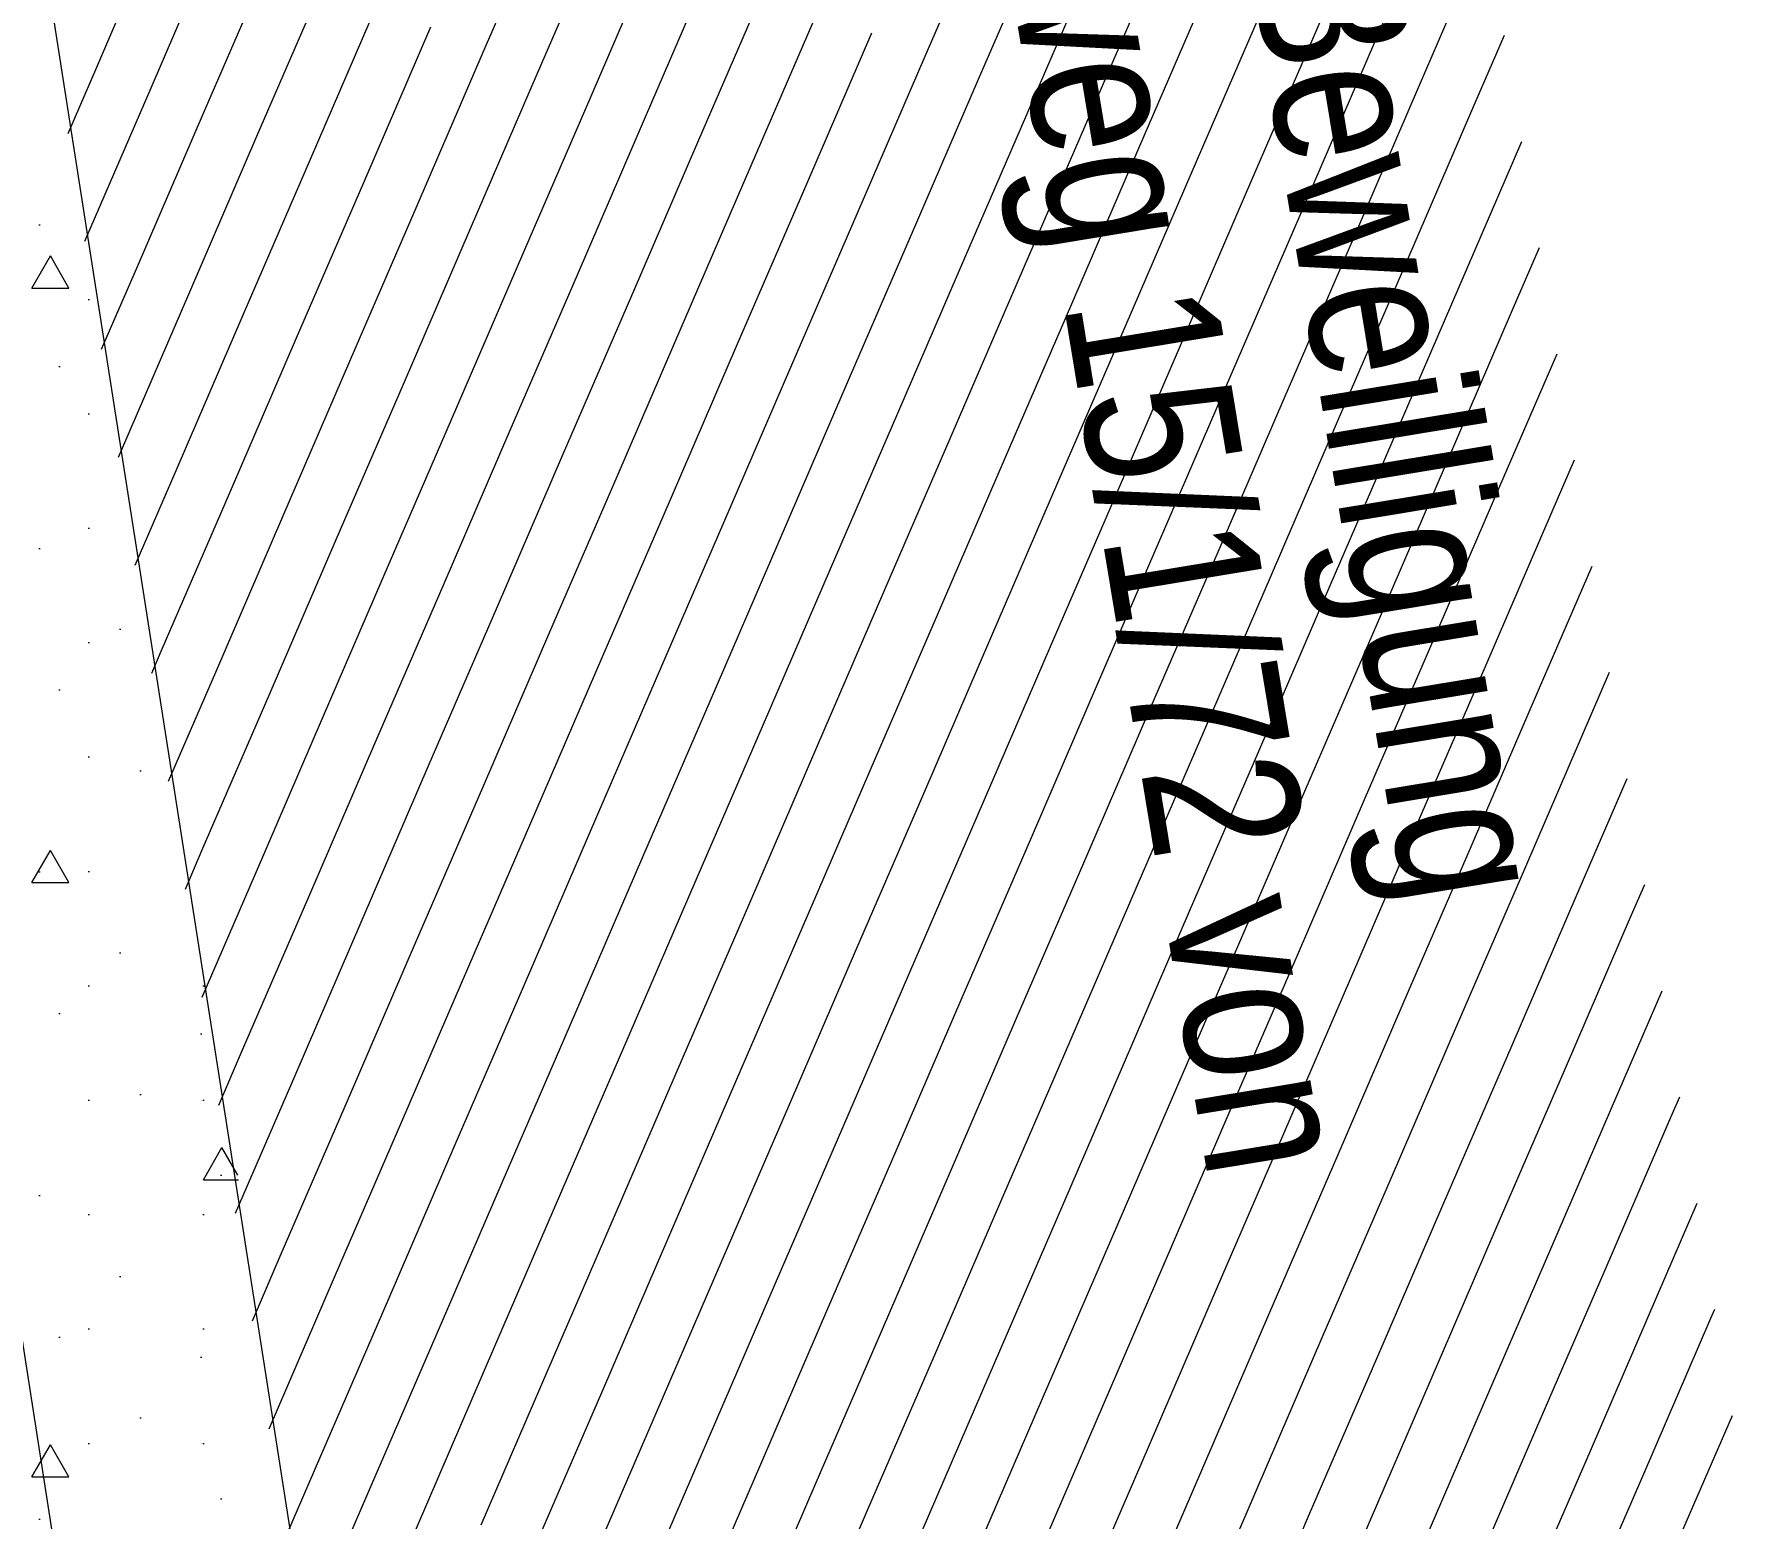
# Model space of a CAD drawing. Header units: millimetres. Extents: x 12535370 to 12566104, y 356204400 to 356234587.
# Drawn here: x 12556196 to 12558424, y 356214340 to 356216286 of the extents above; entities that cross this region are included whole.
import ezdxf
from ezdxf.enums import TextEntityAlignment as Align

# ---------------------------------------------------------------- set-up
doc = ezdxf.new("R2010")
doc.units = ezdxf.units.MM
doc.header["$MEASUREMENT"] = 0
doc.linetypes.add('Dot & Dashed', pattern=[6702.78, 3527.78, -1763.89, 0, -1411.11])
doc.layers.add('New_035 Decken', color=7, linetype='Continuous')
doc.layers.add('New_290 Raster _ Achsen', color=7, linetype='Continuous')
for name, color, linetype, lineweight in [('New_035 Decken_Pen_No__1', 7, 'Continuous', 13), ('New_255 Plangrafiken_Pen_No__1', 7, 'Continuous', 13), ('New_255 Plangrafiken_Pen_No__39', 8, 'Continuous', 13), ('New_290 Raster _ Achsen_Pen_No__108', 7, 'Continuous', 13)]:
    doc.layers.add(name, color=color, linetype=linetype, lineweight=lineweight)
doc.styles.add('GENERATED_STYLE_1', font='arial.ttf')
doc.styles.add('GENERATED_STYLE_2', font='arial.ttf', dxfattribs={"width": 0.8})

# ---------------------------------------------------------------- blocks, each defined once
blk = doc.blocks.new('Slab_1', base_point=(12543125.7, 356224199.6))
at = {"layer": 'New_035 Decken_Pen_No__1', "color": 7, "linetype": 'Continuous', "lineweight": 13, "flags": 128}
blk.add_lwpolyline([(12543125.7, 356224199.6), (12540594.4, 356217796.1), (12557109.9, 356210638.6), (12555849.5, 356218685.3), (12550386.1, 356221050.3), (12550289.5, 356221565.4), (12549847.3, 356224376.9), (12547550.8, 356225368.9), (12546427.5, 356222768.6)], close=True, dxfattribs=at)
blk = doc.blocks.new('*X12', base_point=(12240439.2, 356160438.4))
at = {"layer": 'New_255 Plangrafiken_Pen_No__39', "color": 8, "linetype": 'Continuous', "lineweight": 13}
for p, q in [((12556874.5, 356216468.7), (12556786.4, 356216264.8)), ((12556874.5, 356216468.7), (12556786.4, 356216264.8)), ((12557961.3, 356216483.1), (12557873.3, 356216279.2)), ((12557961.3, 356216483.1), (12557873.3, 356216279.2)), ((12556366, 356216446.3), (12556278, 356216242.4)), ((12556366, 356216446.3), (12556278, 356216242.4)), ((12557452.9, 356216460.7), (12557364.8, 356216256.8)), ((12557452.9, 356216460.7), (12557364.8, 356216256.8)), ((12558031.4, 356216452.8), (12557943.3, 356216248.9)), ((12558031.4, 356216452.8), (12557943.3, 356216248.9)), ((12556944.5, 356216438.4), (12556856.4, 356216234.5)), ((12556944.5, 356216438.4), (12556856.4, 356216234.5)), ((12557523, 356216430.5), (12557434.9, 356216226.6)), ((12557523, 356216430.5), (12557434.9, 356216226.6)), ((12558101.4, 356216422.6), (12558013.4, 356216218.6)), ((12558101.4, 356216422.6), (12558013.4, 356216218.6)), ((12556436.1, 356216416.1), (12556348, 356216212.2)), ((12556436.1, 356216416.1), (12556348, 356216212.2)), ((12557014.6, 356216408.1), (12556926.5, 356216204.2)), ((12557014.6, 356216408.1), (12556926.5, 356216204.2)), ((12557593, 356216400.2), (12557505, 356216196.3)), ((12557593, 356216400.2), (12557505, 356216196.3)), ((12556506.2, 356216385.8), (12556418.1, 356216181.9)), ((12556506.2, 356216385.8), (12556418.1, 356216181.9)), ((12557084.6, 356216377.9), (12556996.5, 356216174)), ((12557084.6, 356216377.9), (12556996.5, 356216174)), ((12556576.2, 356216355.5), (12556488.1, 356216151.6)), ((12556576.2, 356216355.5), (12556488.1, 356216151.6)), ((12557663.1, 356216370), (12557575, 356216166)), ((12557663.1, 356216370), (12557575, 356216166)), ((12557154.7, 356216347.6), (12557066.6, 356216143.7)), ((12557154.7, 356216347.6), (12557066.6, 356216143.7)), ((12557733.1, 356216339.7), (12557645.1, 356216135.8)), ((12557733.1, 356216339.7), (12557645.1, 356216135.8)), ((12556646.3, 356216325.3), (12556558.2, 356216121.4)), ((12556646.3, 356216325.3), (12556558.2, 356216121.4)), ((12557224.7, 356216317.4), (12557136.6, 356216113.4)), ((12557224.7, 356216317.4), (12557136.6, 356216113.4)), ((12556716.3, 356216295), (12556628.2, 356216091.1)), ((12556716.3, 356216295), (12556628.2, 356216091.1)), ((12557803.2, 356216309.4), (12557715.1, 356216105.5)), ((12557803.2, 356216309.4), (12557715.1, 356216105.5)), ((12557294.8, 356216287.1), (12557206.7, 356216083.2)), ((12557294.8, 356216287.1), (12557206.7, 356216083.2)), ((12557873.3, 356216279.2), (12557785.2, 356216075.3)), ((12557873.3, 356216279.2), (12557785.2, 356216075.3)), ((12558124.7, 356216284), (12558083.4, 356216188.4)), ((12558124.7, 356216284), (12558083.4, 356216188.4)), ((12556786.4, 356216264.8), (12556698.3, 356216060.8)), ((12556786.4, 356216264.8), (12556698.3, 356216060.8)), ((12557364.8, 356216256.8), (12557276.8, 356216052.9)), ((12557364.8, 356216256.8), (12557276.8, 356216052.9)), ((12557943.3, 356216248.9), (12557855.2, 356216045)), ((12557943.3, 356216248.9), (12557855.2, 356216045)), ((12556278, 356216242.4), (12556240.4, 356216155.4)), ((12556278, 356216242.4), (12556240.4, 356216155.4)), ((12556856.4, 356216234.5), (12556768.3, 356216030.6)), ((12556856.4, 356216234.5), (12556768.3, 356216030.6)), ((12557434.9, 356216226.6), (12557346.8, 356216022.7)), ((12557434.9, 356216226.6), (12557346.8, 356216022.7)), ((12556348, 356216212.2), (12556262.4, 356216013.9)), ((12556348, 356216212.2), (12556262.4, 356216013.9)), ((12556926.5, 356216204.2), (12556838.4, 356216000.3)), ((12556926.5, 356216204.2), (12556838.4, 356216000.3)), ((12558013.4, 356216218.6), (12557925.3, 356216014.7)), ((12558013.4, 356216218.6), (12557925.3, 356216014.7)), ((12556418.1, 356216181.9), (12556330, 356215978)), ((12556418.1, 356216181.9), (12556330, 356215978)), ((12557505, 356216196.3), (12557416.9, 356215992.4)), ((12557505, 356216196.3), (12557416.9, 356215992.4)), ((12558083.4, 356216188.4), (12557995.3, 356215984.5)), ((12558083.4, 356216188.4), (12557995.3, 356215984.5)), ((12556996.5, 356216174), (12556908.5, 356215970.1)), ((12556996.5, 356216174), (12556908.5, 356215970.1)), ((12557575, 356216166), (12557486.9, 356215962.1)), ((12557575, 356216166), (12557486.9, 356215962.1)), ((12556488.1, 356216151.6), (12556400, 356215947.7)), ((12556488.1, 356216151.6), (12556400, 356215947.7)), ((12557066.6, 356216143.7), (12556978.5, 356215939.8)), ((12557066.6, 356216143.7), (12556978.5, 356215939.8)), ((12557645.1, 356216135.8), (12557557, 356215931.9)), ((12557645.1, 356216135.8), (12557557, 356215931.9)), ((12558147.7, 356216144.8), (12558065.4, 356215954.2)), ((12558147.7, 356216144.8), (12558065.4, 356215954.2)), ((12556558.2, 356216121.4), (12556470.1, 356215917.5)), ((12556558.2, 356216121.4), (12556470.1, 356215917.5)), ((12557136.6, 356216113.4), (12557048.6, 356215909.5)), ((12557136.6, 356216113.4), (12557048.6, 356215909.5)), ((12556628.2, 356216091.1), (12556540.1, 356215887.2)), ((12556628.2, 356216091.1), (12556540.1, 356215887.2)), ((12557715.1, 356216105.5), (12557627, 356215901.6)), ((12557715.1, 356216105.5), (12557627, 356215901.6)), ((12557206.7, 356216083.2), (12557118.6, 356215879.3)), ((12557206.7, 356216083.2), (12557118.6, 356215879.3)), ((12557785.2, 356216075.3), (12557697.1, 356215871.3)), ((12557785.2, 356216075.3), (12557697.1, 356215871.3)), ((12556698.3, 356216060.8), (12556610.2, 356215856.9)), ((12556698.3, 356216060.8), (12556610.2, 356215856.9)), ((12557276.8, 356216052.9), (12557188.7, 356215849)), ((12557276.8, 356216052.9), (12557188.7, 356215849)), ((12557855.2, 356216045), (12557767.1, 356215841.1)), ((12557855.2, 356216045), (12557767.1, 356215841.1)), ((12556768.3, 356216030.6), (12556680.3, 356215826.7)), ((12556768.3, 356216030.6), (12556680.3, 356215826.7)), ((12557346.8, 356216022.7), (12557258.7, 356215818.7)), ((12557346.8, 356216022.7), (12557258.7, 356215818.7)), ((12556838.4, 356216000.3), (12556750.3, 356215796.4)), ((12556838.4, 356216000.3), (12556750.3, 356215796.4)), ((12557925.3, 356216014.7), (12557837.2, 356215810.8)), ((12557925.3, 356216014.7), (12557837.2, 356215810.8)), ((12558170.7, 356216005.6), (12558135.4, 356215923.9)), ((12558170.7, 356216005.6), (12558135.4, 356215923.9)), ((12556330, 356215978), (12556284.3, 356215872.3)), ((12556330, 356215978), (12556284.3, 356215872.3)), ((12557416.9, 356215992.4), (12557328.8, 356215788.5)), ((12557416.9, 356215992.4), (12557328.8, 356215788.5)), ((12557995.3, 356215984.5), (12557907.2, 356215780.6)), ((12557995.3, 356215984.5), (12557907.2, 356215780.6)), ((12556908.5, 356215970.1), (12556820.4, 356215766.1)), ((12556908.5, 356215970.1), (12556820.4, 356215766.1)), ((12557486.9, 356215962.1), (12557398.8, 356215758.2)), ((12557486.9, 356215962.1), (12557398.8, 356215758.2)), ((12556400, 356215947.7), (12556312, 356215743.8)), ((12556400, 356215947.7), (12556312, 356215743.8)), ((12556978.5, 356215939.8), (12556890.4, 356215735.9)), ((12556978.5, 356215939.8), (12556890.4, 356215735.9)), ((12558065.4, 356215954.2), (12557977.3, 356215750.3)), ((12558065.4, 356215954.2), (12557977.3, 356215750.3)), ((12556470.1, 356215917.5), (12556382, 356215713.5)), ((12556470.1, 356215917.5), (12556382, 356215713.5)), ((12557557, 356215931.9), (12557468.9, 356215728)), ((12557557, 356215931.9), (12557468.9, 356215728)), ((12558135.4, 356215923.9), (12558047.4, 356215720)), ((12558135.4, 356215923.9), (12558047.4, 356215720)), ((12557048.6, 356215909.5), (12556960.5, 356215705.6)), ((12557048.6, 356215909.5), (12556960.5, 356215705.6)), ((12557627, 356215901.6), (12557538.9, 356215697.7)), ((12557627, 356215901.6), (12557538.9, 356215697.7)), ((12556540.1, 356215887.2), (12556452.1, 356215683.3)), ((12556540.1, 356215887.2), (12556452.1, 356215683.3)), ((12557118.6, 356215879.3), (12557030.5, 356215675.4)), ((12557118.6, 356215879.3), (12557030.5, 356215675.4)), ((12557697.1, 356215871.3), (12557609, 356215667.4)), ((12557697.1, 356215871.3), (12557609, 356215667.4)), ((12558193.7, 356215866.4), (12558117.4, 356215689.8)), ((12558193.7, 356215866.4), (12558117.4, 356215689.8)), ((12556610.2, 356215856.9), (12556522.1, 356215653)), ((12556610.2, 356215856.9), (12556522.1, 356215653)), ((12557188.7, 356215849), (12557100.6, 356215645.1)), ((12557188.7, 356215849), (12557100.6, 356215645.1)), ((12556680.3, 356215826.7), (12556592.2, 356215622.8)), ((12556680.3, 356215826.7), (12556592.2, 356215622.8)), ((12557767.1, 356215841.1), (12557679.1, 356215637.2)), ((12557767.1, 356215841.1), (12557679.1, 356215637.2)), ((12557258.7, 356215818.7), (12557170.6, 356215614.8)), ((12557258.7, 356215818.7), (12557170.6, 356215614.8)), ((12557837.2, 356215810.8), (12557749.1, 356215606.9)), ((12557837.2, 356215810.8), (12557749.1, 356215606.9)), ((12556750.3, 356215796.4), (12556662.2, 356215592.5)), ((12556750.3, 356215796.4), (12556662.2, 356215592.5)), ((12557328.8, 356215788.5), (12557240.7, 356215584.6)), ((12557328.8, 356215788.5), (12557240.7, 356215584.6)), ((12557907.2, 356215780.6), (12557819.2, 356215576.6)), ((12557907.2, 356215780.6), (12557819.2, 356215576.6)), ((12556820.4, 356215766.1), (12556732.3, 356215562.2)), ((12556820.4, 356215766.1), (12556732.3, 356215562.2)), ((12557398.8, 356215758.2), (12557310.7, 356215554.3)), ((12557398.8, 356215758.2), (12557310.7, 356215554.3)), ((12556312, 356215743.8), (12556306.3, 356215730.7)), ((12556312, 356215743.8), (12556306.3, 356215730.7)), ((12556890.4, 356215735.9), (12556802.3, 356215532)), ((12556890.4, 356215735.9), (12556802.3, 356215532)), ((12557977.3, 356215750.3), (12557889.2, 356215546.4)), ((12557977.3, 356215750.3), (12557889.2, 356215546.4)), ((12556382, 356215713.5), (12556328.3, 356215589.2)), ((12556382, 356215713.5), (12556328.3, 356215589.2)), ((12557468.9, 356215728), (12557380.8, 356215524)), ((12557468.9, 356215728), (12557380.8, 356215524)), ((12558047.4, 356215720), (12557959.3, 356215516.1)), ((12558047.4, 356215720), (12557959.3, 356215516.1)), ((12558216.7, 356215727.2), (12558187.5, 356215659.5)), ((12558216.7, 356215727.2), (12558187.5, 356215659.5)), ((12556960.5, 356215705.6), (12556872.4, 356215501.7)), ((12556960.5, 356215705.6), (12556872.4, 356215501.7)), ((12557538.9, 356215697.7), (12557450.9, 356215493.8)), ((12557538.9, 356215697.7), (12557450.9, 356215493.8)), ((12558117.4, 356215689.8), (12558029.3, 356215485.9)), ((12558117.4, 356215689.8), (12558029.3, 356215485.9)), ((12556452.1, 356215683.3), (12556364, 356215479.4)), ((12556452.1, 356215683.3), (12556364, 356215479.4)), ((12557030.5, 356215675.4), (12556942.4, 356215471.4)), ((12557030.5, 356215675.4), (12556942.4, 356215471.4)), ((12557609, 356215667.4), (12557520.9, 356215463.5)), ((12557609, 356215667.4), (12557520.9, 356215463.5)), ((12556522.1, 356215653), (12556434, 356215449.1)), ((12556522.1, 356215653), (12556434, 356215449.1)), ((12557100.6, 356215645.1), (12557012.5, 356215441.2)), ((12557100.6, 356215645.1), (12557012.5, 356215441.2)), ((12558187.5, 356215659.5), (12558099.4, 356215455.6)), ((12558187.5, 356215659.5), (12558099.4, 356215455.6)), ((12556592.2, 356215622.8), (12556504.1, 356215418.8)), ((12556592.2, 356215622.8), (12556504.1, 356215418.8)), ((12557679.1, 356215637.2), (12557591, 356215433.3)), ((12557679.1, 356215637.2), (12557591, 356215433.3)), ((12557170.6, 356215614.8), (12557082.6, 356215410.9)), ((12557170.6, 356215614.8), (12557082.6, 356215410.9)), ((12557749.1, 356215606.9), (12557661, 356215403)), ((12557749.1, 356215606.9), (12557661, 356215403)), ((12556662.2, 356215592.5), (12556574.1, 356215388.6)), ((12556662.2, 356215592.5), (12556574.1, 356215388.6)), ((12557240.7, 356215584.6), (12557152.6, 356215380.7)), ((12557240.7, 356215584.6), (12557152.6, 356215380.7)), ((12557819.2, 356215576.6), (12557731.1, 356215372.7)), ((12557819.2, 356215576.6), (12557731.1, 356215372.7)), ((12558239.7, 356215588), (12558169.4, 356215425.3)), ((12558239.7, 356215588), (12558169.4, 356215425.3)), ((12556732.3, 356215562.2), (12556644.2, 356215358.3)), ((12556732.3, 356215562.2), (12556644.2, 356215358.3)), ((12557310.7, 356215554.3), (12557222.7, 356215350.4)), ((12557310.7, 356215554.3), (12557222.7, 356215350.4)), ((12556802.3, 356215532), (12556714.2, 356215328.1)), ((12556802.3, 356215532), (12556714.2, 356215328.1)), ((12557889.2, 356215546.4), (12557801.1, 356215342.5)), ((12557889.2, 356215546.4), (12557801.1, 356215342.5)), ((12557380.8, 356215524), (12557292.7, 356215320.1)), ((12557380.8, 356215524), (12557292.7, 356215320.1)), ((12557959.3, 356215516.1), (12557871.2, 356215312.2)), ((12557959.3, 356215516.1), (12557871.2, 356215312.2)), ((12556872.4, 356215501.7), (12556784.3, 356215297.8)), ((12556872.4, 356215501.7), (12556784.3, 356215297.8)), ((12557450.9, 356215493.8), (12557362.8, 356215289.9)), ((12557450.9, 356215493.8), (12557362.8, 356215289.9)), ((12556364, 356215479.4), (12556350.2, 356215447.6)), ((12556364, 356215479.4), (12556350.2, 356215447.6)), ((12556942.4, 356215471.4), (12556854.4, 356215267.5)), ((12556942.4, 356215471.4), (12556854.4, 356215267.5)), ((12558029.3, 356215485.9), (12557941.2, 356215281.9)), ((12558029.3, 356215485.9), (12557941.2, 356215281.9)), ((12556434, 356215449.1), (12556372.2, 356215306)), ((12556434, 356215449.1), (12556372.2, 356215306)), ((12557520.9, 356215463.5), (12557432.8, 356215259.6)), ((12557520.9, 356215463.5), (12557432.8, 356215259.6)), ((12558099.4, 356215455.6), (12558011.3, 356215251.7)), ((12558099.4, 356215455.6), (12558011.3, 356215251.7)), ((12558262.7, 356215448.8), (12558239.5, 356215395.1)), ((12558262.7, 356215448.8), (12558239.5, 356215395.1)), ((12557012.5, 356215441.2), (12556924.4, 356215237.3)), ((12557012.5, 356215441.2), (12556924.4, 356215237.3)), ((12557591, 356215433.3), (12557502.9, 356215229.3)), ((12557591, 356215433.3), (12557502.9, 356215229.3)), ((12558169.4, 356215425.3), (12558081.3, 356215221.4)), ((12558169.4, 356215425.3), (12558081.3, 356215221.4)), ((12556504.1, 356215418.8), (12556416, 356215214.9)), ((12556504.1, 356215418.8), (12556416, 356215214.9)), ((12557082.6, 356215410.9), (12556994.5, 356215207)), ((12557082.6, 356215410.9), (12556994.5, 356215207)), ((12557661, 356215403), (12557572.9, 356215199.1)), ((12557661, 356215403), (12557572.9, 356215199.1)), ((12556574.1, 356215388.6), (12556486.1, 356215184.7)), ((12556574.1, 356215388.6), (12556486.1, 356215184.7)), ((12557152.6, 356215380.7), (12557064.5, 356215176.7)), ((12557152.6, 356215380.7), (12557064.5, 356215176.7)), ((12558239.5, 356215395.1), (12558151.4, 356215191.2)), ((12558239.5, 356215395.1), (12558151.4, 356215191.2)), ((12556644.2, 356215358.3), (12556556.1, 356215154.4)), ((12556644.2, 356215358.3), (12556556.1, 356215154.4)), ((12557731.1, 356215372.7), (12557643, 356215168.8)), ((12557731.1, 356215372.7), (12557643, 356215168.8)), ((12557222.7, 356215350.4), (12557134.6, 356215146.5)), ((12557222.7, 356215350.4), (12557134.6, 356215146.5)), ((12557801.1, 356215342.5), (12557713, 356215138.6)), ((12557801.1, 356215342.5), (12557713, 356215138.6)), ((12556714.2, 356215328.1), (12556626.2, 356215124.2)), ((12556714.2, 356215328.1), (12556626.2, 356215124.2)), ((12557292.7, 356215320.1), (12557204.6, 356215116.2)), ((12557292.7, 356215320.1), (12557204.6, 356215116.2)), ((12557871.2, 356215312.2), (12557783.1, 356215108.3)), ((12557871.2, 356215312.2), (12557783.1, 356215108.3)), ((12558285.7, 356215309.6), (12558221.5, 356215160.9)), ((12558285.7, 356215309.6), (12558221.5, 356215160.9)), ((12556784.3, 356215297.8), (12556696.2, 356215093.9)), ((12556784.3, 356215297.8), (12556696.2, 356215093.9)), ((12557362.8, 356215289.9), (12557274.7, 356215086)), ((12557362.8, 356215289.9), (12557274.7, 356215086)), ((12556854.4, 356215267.5), (12556766.3, 356215063.6)), ((12556854.4, 356215267.5), (12556766.3, 356215063.6)), ((12557941.2, 356215281.9), (12557853.2, 356215078)), ((12557941.2, 356215281.9), (12557853.2, 356215078)), ((12557432.8, 356215259.6), (12557344.7, 356215055.7)), ((12557432.8, 356215259.6), (12557344.7, 356215055.7)), ((12558011.3, 356215251.7), (12557923.2, 356215047.8)), ((12558011.3, 356215251.7), (12557923.2, 356215047.8)), ((12556924.4, 356215237.3), (12556836.3, 356215033.4)), ((12556924.4, 356215237.3), (12556836.3, 356215033.4)), ((12557502.9, 356215229.3), (12557414.8, 356215025.4)), ((12557502.9, 356215229.3), (12557414.8, 356215025.4)), ((12558081.3, 356215221.4), (12557993.3, 356215017.5)), ((12558081.3, 356215221.4), (12557993.3, 356215017.5)), ((12556416, 356215214.9), (12556394.2, 356215164.5)), ((12556416, 356215214.9), (12556394.2, 356215164.5)), ((12556994.5, 356215207), (12556906.4, 356215003.1)), ((12556994.5, 356215207), (12556906.4, 356215003.1)), ((12557572.9, 356215199.1), (12557484.8, 356214995.2)), ((12557572.9, 356215199.1), (12557484.8, 356214995.2)), ((12556486.1, 356215184.7), (12556416.2, 356215022.9)), ((12556486.1, 356215184.7), (12556416.2, 356215022.9)), ((12557064.5, 356215176.7), (12556976.4, 356214972.8)), ((12557064.5, 356215176.7), (12556976.4, 356214972.8)), ((12558151.4, 356215191.2), (12558063.3, 356214987.2)), ((12558151.4, 356215191.2), (12558063.3, 356214987.2)), ((12556556.1, 356215154.4), (12556468, 356214950.5)), ((12556556.1, 356215154.4), (12556468, 356214950.5)), ((12557643, 356215168.8), (12557554.9, 356214964.9)), ((12557643, 356215168.8), (12557554.9, 356214964.9)), ((12558221.5, 356215160.9), (12558133.4, 356214957)), ((12558221.5, 356215160.9), (12558133.4, 356214957)), ((12558308.7, 356215170.4), (12558291.5, 356215130.6)), ((12558308.7, 356215170.4), (12558291.5, 356215130.6)), ((12557134.6, 356215146.5), (12557046.5, 356214942.6)), ((12557134.6, 356215146.5), (12557046.5, 356214942.6)), ((12557713, 356215138.6), (12557625, 356214934.7)), ((12557713, 356215138.6), (12557625, 356214934.7)), ((12558291.5, 356215130.6), (12558203.4, 356214926.7)), ((12558291.5, 356215130.6), (12558203.4, 356214926.7)), ((12556626.2, 356215124.2), (12556538.1, 356214920.2)), ((12556626.2, 356215124.2), (12556538.1, 356214920.2)), ((12557204.6, 356215116.2), (12557116.5, 356214912.3)), ((12557204.6, 356215116.2), (12557116.5, 356214912.3)), ((12557783.1, 356215108.3), (12557695, 356214904.4)), ((12557783.1, 356215108.3), (12557695, 356214904.4)), ((12556696.2, 356215093.9), (12556608.1, 356214890)), ((12556696.2, 356215093.9), (12556608.1, 356214890)), ((12557274.7, 356215086), (12557186.6, 356214882.1)), ((12557274.7, 356215086), (12557186.6, 356214882.1)), ((12556766.3, 356215063.6), (12556678.2, 356214859.7)), ((12556766.3, 356215063.6), (12556678.2, 356214859.7)), ((12557853.2, 356215078), (12557765.1, 356214874.1)), ((12557853.2, 356215078), (12557765.1, 356214874.1)), ((12557344.7, 356215055.7), (12557256.7, 356214851.8)), ((12557344.7, 356215055.7), (12557256.7, 356214851.8)), ((12557923.2, 356215047.8), (12557835.1, 356214843.9)), ((12557923.2, 356215047.8), (12557835.1, 356214843.9)), ((12556836.3, 356215033.4), (12556748.2, 356214829.5)), ((12556836.3, 356215033.4), (12556748.2, 356214829.5)), ((12557414.8, 356215025.4), (12557326.7, 356214821.5)), ((12557414.8, 356215025.4), (12557326.7, 356214821.5)), ((12558331.7, 356215031.2), (12558273.5, 356214896.5)), ((12558331.7, 356215031.2), (12558273.5, 356214896.5)), ((12556906.4, 356215003.1), (12556818.3, 356214799.2)), ((12556906.4, 356215003.1), (12556818.3, 356214799.2)), ((12557993.3, 356215017.5), (12557905.2, 356214813.6)), ((12557993.3, 356215017.5), (12557905.2, 356214813.6)), ((12557484.8, 356214995.2), (12557396.8, 356214791.3)), ((12557484.8, 356214995.2), (12557396.8, 356214791.3)), ((12558063.3, 356214987.2), (12557975.2, 356214783.3)), ((12558063.3, 356214987.2), (12557975.2, 356214783.3)), ((12556976.4, 356214972.8), (12556888.3, 356214768.9)), ((12556976.4, 356214972.8), (12556888.3, 356214768.9)), ((12557554.9, 356214964.9), (12557466.8, 356214761)), ((12557554.9, 356214964.9), (12557466.8, 356214761)), ((12558133.4, 356214957), (12558045.3, 356214753.1)), ((12558133.4, 356214957), (12558045.3, 356214753.1)), ((12556468, 356214950.5), (12556438.1, 356214881.3)), ((12556468, 356214950.5), (12556438.1, 356214881.3)), ((12557046.5, 356214942.6), (12556958.4, 356214738.7)), ((12557046.5, 356214942.6), (12556958.4, 356214738.7)), ((12557625, 356214934.7), (12557536.9, 356214730.7)), ((12557625, 356214934.7), (12557536.9, 356214730.7)), ((12556538.1, 356214920.2), (12556460.1, 356214739.8)), ((12556538.1, 356214920.2), (12556460.1, 356214739.8)), ((12557116.5, 356214912.3), (12557028.5, 356214708.4)), ((12557116.5, 356214912.3), (12557028.5, 356214708.4)), ((12558203.4, 356214926.7), (12558115.3, 356214722.8)), ((12558203.4, 356214926.7), (12558115.3, 356214722.8)), ((12556608.1, 356214890), (12556520, 356214686.1)), ((12556608.1, 356214890), (12556520, 356214686.1)), ((12557695, 356214904.4), (12557606.9, 356214700.5)), ((12557695, 356214904.4), (12557606.9, 356214700.5)), ((12558273.5, 356214896.5), (12558185.4, 356214692.6)), ((12558273.5, 356214896.5), (12558185.4, 356214692.6)), ((12558354.7, 356214892), (12558343.5, 356214866.2)), ((12558354.7, 356214892), (12558343.5, 356214866.2)), ((12557186.6, 356214882.1), (12557098.5, 356214678.1)), ((12557186.6, 356214882.1), (12557098.5, 356214678.1)), ((12557765.1, 356214874.1), (12557677, 356214670.2)), ((12557765.1, 356214874.1), (12557677, 356214670.2)), ((12558343.5, 356214866.2), (12558255.4, 356214662.3)), ((12558343.5, 356214866.2), (12558255.4, 356214662.3)), ((12556678.2, 356214859.7), (12556590.1, 356214655.8)), ((12556678.2, 356214859.7), (12556590.1, 356214655.8)), ((12557256.7, 356214851.8), (12557168.6, 356214647.9)), ((12557256.7, 356214851.8), (12557168.6, 356214647.9)), ((12557835.1, 356214843.9), (12557747, 356214640)), ((12557835.1, 356214843.9), (12557747, 356214640)), ((12556748.2, 356214829.5), (12556660.2, 356214625.5)), ((12556748.2, 356214829.5), (12556660.2, 356214625.5)), ((12557326.7, 356214821.5), (12557238.6, 356214617.6)), ((12557326.7, 356214821.5), (12557238.6, 356214617.6)), ((12556818.3, 356214799.2), (12556730.2, 356214595.3)), ((12556818.3, 356214799.2), (12556730.2, 356214595.3)), ((12557905.2, 356214813.6), (12557817.1, 356214609.7)), ((12557905.2, 356214813.6), (12557817.1, 356214609.7)), ((12557396.8, 356214791.3), (12557308.7, 356214587.4)), ((12557396.8, 356214791.3), (12557308.7, 356214587.4)), ((12557975.2, 356214783.3), (12557887.1, 356214579.4)), ((12557975.2, 356214783.3), (12557887.1, 356214579.4)), ((12556888.3, 356214768.9), (12556800.3, 356214565)), ((12556888.3, 356214768.9), (12556800.3, 356214565)), ((12557466.8, 356214761), (12557378.7, 356214557.1)), ((12557466.8, 356214761), (12557378.7, 356214557.1)), ((12558045.3, 356214753.1), (12557957.2, 356214549.2)), ((12558045.3, 356214753.1), (12557957.2, 356214549.2)), ((12558377.7, 356214752.8), (12558325.5, 356214632)), ((12558377.7, 356214752.8), (12558325.5, 356214632)), ((12556958.4, 356214738.7), (12556870.3, 356214534.8)), ((12556958.4, 356214738.7), (12556870.3, 356214534.8)), ((12557536.9, 356214730.7), (12557448.8, 356214526.8)), ((12557536.9, 356214730.7), (12557448.8, 356214526.8)), ((12557028.5, 356214708.4), (12556940.4, 356214504.5)), ((12557028.5, 356214708.4), (12556940.4, 356214504.5)), ((12558115.3, 356214722.8), (12558027.3, 356214518.9)), ((12558115.3, 356214722.8), (12558027.3, 356214518.9)), ((12556520, 356214686.1), (12556482.1, 356214598.2)), ((12556520, 356214686.1), (12556482.1, 356214598.2)), ((12557606.9, 356214700.5), (12557518.8, 356214496.6)), ((12557606.9, 356214700.5), (12557518.8, 356214496.6)), ((12558185.4, 356214692.6), (12558097.3, 356214488.6)), ((12558185.4, 356214692.6), (12558097.3, 356214488.6)), ((12557098.5, 356214678.1), (12557010.4, 356214474.2)), ((12557098.5, 356214678.1), (12557010.4, 356214474.2)), ((12557677, 356214670.2), (12557588.9, 356214466.3)), ((12557677, 356214670.2), (12557588.9, 356214466.3)), ((12556590.1, 356214655.8), (12556504.1, 356214456.6)), ((12556590.1, 356214655.8), (12556504.1, 356214456.6)), ((12557168.6, 356214647.9), (12557080.5, 356214444)), ((12557168.6, 356214647.9), (12557080.5, 356214444)), ((12558255.4, 356214662.3), (12558167.4, 356214458.4)), ((12558255.4, 356214662.3), (12558167.4, 356214458.4)), ((12556660.2, 356214625.5), (12556572.1, 356214421.6)), ((12556660.2, 356214625.5), (12556572.1, 356214421.6)), ((12557747, 356214640), (12557658.9, 356214436)), ((12557747, 356214640), (12557658.9, 356214436)), ((12558325.5, 356214632), (12558237.4, 356214428.1)), ((12558325.5, 356214632), (12558237.4, 356214428.1)), ((12557238.6, 356214617.6), (12557150.5, 356214413.7)), ((12557238.6, 356214617.6), (12557150.5, 356214413.7)), ((12557817.1, 356214609.7), (12557729, 356214405.8)), ((12557817.1, 356214609.7), (12557729, 356214405.8)), ((12558395.6, 356214601.8), (12558307.5, 356214397.9)), ((12558395.6, 356214601.8), (12558307.5, 356214397.9)), ((12558400.7, 356214613.6), (12558395.6, 356214601.8)), ((12558400.7, 356214613.6), (12558395.6, 356214601.8)), ((12556730.2, 356214595.3), (12556642.1, 356214391.4)), ((12556730.2, 356214595.3), (12556642.1, 356214391.4)), ((12557308.7, 356214587.4), (12557220.6, 356214383.4)), ((12557308.7, 356214587.4), (12557220.6, 356214383.4)), ((12557887.1, 356214579.4), (12557799.1, 356214375.5)), ((12557887.1, 356214579.4), (12557799.1, 356214375.5)), ((12556800.3, 356214565), (12556712.2, 356214361.1)), ((12556800.3, 356214565), (12556712.2, 356214361.1)), ((12557378.7, 356214557.1), (12557290.6, 356214353.2)), ((12557378.7, 356214557.1), (12557290.6, 356214353.2)), ((12556870.3, 356214534.8), (12556782.2, 356214330.8)), ((12556870.3, 356214534.8), (12556782.2, 356214330.8)), ((12557957.2, 356214549.2), (12557869.1, 356214345.3)), ((12557957.2, 356214549.2), (12557869.1, 356214345.3)), ((12557448.8, 356214526.8), (12557360.7, 356214322.9)), ((12557448.8, 356214526.8), (12557360.7, 356214322.9)), ((12558027.3, 356214518.9), (12557939.2, 356214315)), ((12558027.3, 356214518.9), (12557939.2, 356214315)), ((12556940.4, 356214504.5), (12556852.3, 356214300.6)), ((12556940.4, 356214504.5), (12556852.3, 356214300.6)), ((12557518.8, 356214496.6), (12557430.8, 356214292.7)), ((12557518.8, 356214496.6), (12557430.8, 356214292.7)), ((12558097.3, 356214488.6), (12558009.2, 356214284.7)), ((12558097.3, 356214488.6), (12558009.2, 356214284.7)), ((12557010.4, 356214474.2), (12556922.3, 356214270.3)), ((12557010.4, 356214474.2), (12556922.3, 356214270.3)), ((12557588.9, 356214466.3), (12557500.8, 356214262.4)), ((12557588.9, 356214466.3), (12557500.8, 356214262.4)), ((12558423.7, 356214474.4), (12558377.5, 356214367.6)), ((12558423.7, 356214474.4), (12558377.5, 356214367.6)), ((12557080.5, 356214444), (12556992.4, 356214240.1)), ((12557080.5, 356214444), (12556992.4, 356214240.1)), ((12558167.4, 356214458.4), (12558079.3, 356214254.5)), ((12558167.4, 356214458.4), (12558079.3, 356214254.5)), ((12556572.1, 356214421.6), (12556526, 356214315.1)), ((12556572.1, 356214421.6), (12556526, 356214315.1)), ((12557658.9, 356214436), (12557570.9, 356214232.1)), ((12557658.9, 356214436), (12557570.9, 356214232.1)), ((12558237.4, 356214428.1), (12558149.3, 356214224.2)), ((12558237.4, 356214428.1), (12558149.3, 356214224.2)), ((12557150.5, 356214413.7), (12557062.4, 356214209.8)), ((12557150.5, 356214413.7), (12557062.4, 356214209.8)), ((12557729, 356214405.8), (12557640.9, 356214201.9)), ((12557729, 356214405.8), (12557640.9, 356214201.9)), ((12558307.5, 356214397.9), (12558219.4, 356214193.9)), ((12558307.5, 356214397.9), (12558219.4, 356214193.9)), ((12556642.1, 356214391.4), (12556554, 356214187.5)), ((12556642.1, 356214391.4), (12556554, 356214187.5)), ((12557220.6, 356214383.4), (12557132.5, 356214179.5)), ((12557220.6, 356214383.4), (12557132.5, 356214179.5)), ((12557799.1, 356214375.5), (12557711, 356214171.6)), ((12557799.1, 356214375.5), (12557711, 356214171.6)), ((12556712.2, 356214361.1), (12556624.1, 356214157.2)), ((12556712.2, 356214361.1), (12556624.1, 356214157.2)), ((12557290.6, 356214353.2), (12557202.6, 356214149.3)), ((12557290.6, 356214353.2), (12557202.6, 356214149.3)), ((12558377.5, 356214367.6), (12558289.4, 356214163.7)), ((12558377.5, 356214367.6), (12558289.4, 356214163.7)), ((12557869.1, 356214345.3), (12557781, 356214141.3)), ((12557869.1, 356214345.3), (12557781, 356214141.3))]:
    blk.add_line(p, q, dxfattribs=at)
blk = doc.blocks.new('Fill_3', base_point=(12240439.2, 356160438.4))
at = {"layer": 'New_255 Plangrafiken_Pen_No__39', "color": 8, "linetype": 'Continuous', "lineweight": 13}
blk.add_blockref('*X12', (12240439.2, 356160438.4), dxfattribs=at)
blk = doc.blocks.new('Standard grid marker[7]', base_point=(12557581.8, 356205556.1))
at = {"layer": 'New_290 Raster _ Achsen_Pen_No__108', "color": 7, "linetype": 'Dot & Dashed', "lineweight": 13}
blk.add_line((12557428.3, 356206544.2), (12554130.1, 356227771.8), dxfattribs=at)
at = {"layer": 'New_290 Raster _ Achsen_Pen_No__108', "color": 7, "lineweight": 13, "style": 'GENERATED_STYLE_1'}
for tag, p in [('AC_MarkerText_1_1', (12553993, 356228998.9)), ('AC_MarkerText_1_0', (12557652, 356205449.2))]:
    blk.add_attdef(tag, text='', height=150, rotation=336.6365, dxfattribs=at).set_placement(p, align=Align.TOP_CENTER)

msp = doc.modelspace()

# ---------------------------------------------------------------- hatches: boundary and pattern name
at = {"layer": 'New_255 Plangrafiken_Pen_No__39', "linetype": 'Continuous', "lineweight": 13}
h = msp.add_hatch(dxfattribs=at)
h.set_pattern_fill('LIGHTWEIGHT_CONCRETE', color=8, style=0, pattern_type=2)
h.set_pattern_definition([(0, (12555517.8, 356215562.8), (0, 779.42), [48.75, -401.25]), (0, (12555742.8, 356215952.5), (0, 779.42), [48.75, -401.25]), (60, (12555517.8, 356215562.8), (-675, 389.71), [48.75, -401.25]), (60, (12555967.8, 356215562.8), (-675, 389.71), [48.75, -401.25]), (120, (12555566.55, 356215562.8), (675, 389.71), [48.75, -401.25]), (120, (12556016.55, 356215562.8), (675, 389.71), [48.75, -401.25]), (0, (12555517.8, 356215637.76), (0, 150), [0, -150, 0, -225]), (45, (12555592.8, 356215637.76), (-106.066, 106.066), [0, -112.5, 0, -187.5])])
h.paths.add_polyline_path([(12554328.497, 356218420.948), (12556000.857, 356217698.516), (12556795.275, 356212704.578), (12556285.201, 356212924.922), (12556105.369, 356214082.21), (12555710.454, 356213173.203), (12555371.29, 356215355.849), (12555993.614, 356215452.547), (12555907.488, 356216006.829), (12555549.402, 356217651.336), (12554240.324, 356218216.836)])

# ---------------------------------------------------------------- block references
at = {"layer": 'New_035 Decken', "color": 7, "linetype": 'Continuous', "lineweight": 13}
msp.add_blockref('Slab_1', (12543125.669, 356224199.584), dxfattribs=at)
at = {"layer": 'New_255 Plangrafiken_Pen_No__39', "color": 8, "linetype": 'Continuous', "lineweight": 13}
msp.add_blockref('Fill_3', (12240439.157, 356160438.356), dxfattribs=at)
at = {"layer": 'New_290 Raster _ Achsen', "color": 7, "linetype": 'Continuous', "lineweight": 13}
msp.add_blockref('Standard grid marker[7]', (12557581.816, 356205556.091), dxfattribs=at)

# ---------------------------------------------------------------- texts
at = {"layer": 'New_255 Plangrafiken_Pen_No__1', "color": 7, "linetype": 'Continuous', "lineweight": 13, "insert": (12556933.673, 356217708.665), "char_height": 200, "attachment_point": 7, "rotation": 279.380775, "line_spacing_factor": 0.937161, "style": 'GENERATED_STYLE_2'}
msp.add_mtext('\\A1;{\\pql;\\fArial|b0|i0|c0|p0;\\W0.800000;Feuermauer lt.Beweilligung\\P\\pql;\\fArial|b0|i0|c0|p0;\\W0.800000;MA36/3-Rennweg 15/1/72 von\\P\\pql;\\fArial|b0|i0|c0|p0;\\W0.800000;01.02.1972}', dxfattribs=at)

doc.saveas('drawing.dxf')
